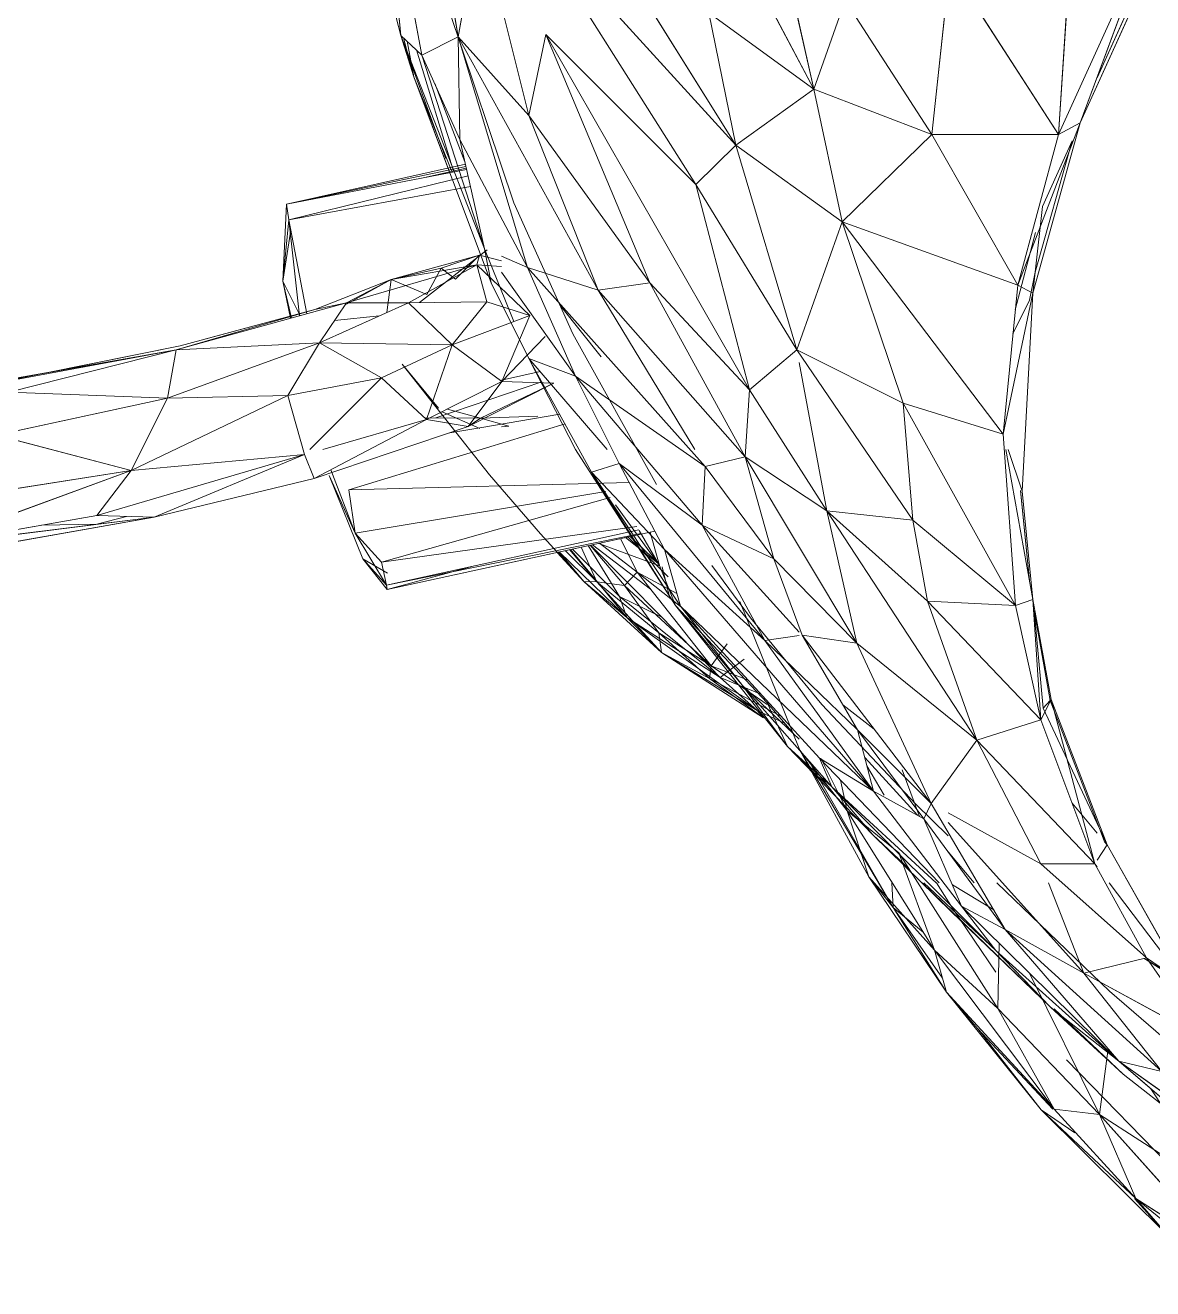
# Model space of a CAD drawing. Header units: inches. Extents: x -1767 to 184, y -1065 to 157.
# Drawn here: x -744.323 to -742.509, y -218.775 to -216.742 of the extents above; entities that cross this region are included whole.
import ezdxf

# ---------------------------------------------------------------- set-up
doc = ezdxf.new("R2010")
doc.units = ezdxf.units.IN
doc.header["$MEASUREMENT"] = 0
for name, color, linetype, lineweight in [('A-DETL-GENF', 92, 'Continuous', 9), ('E-LITE-EQPM', 33, 'Continuous', 9), ('G-IMPT', 8, 'Continuous', 9)]:
    doc.layers.add(name, color=color, linetype=linetype, lineweight=lineweight)

# ---------------------------------------------------------------- blocks, each defined once
blk = doc.blocks.new('flos_pendant16 - flos_pendant - 3D View - _3D__dwg_FLOS_AIM_Pendant_Lamps_dwg-2425-_3D_-5700993-FIRST FLOOR')
at = {"layer": 'G-IMPT'}
for p, q in [((-89.27, -0.9815), (-89.1353, -1.7678)), ((-89.2728, -1.8365), (-89.4212, -1.0392)), ((-89.3525, -1.7623), (-89.4212, -1.0392)), ((-87.7936, -1.9658), (-88.2693, -1.064)), ((-87.7936, -1.9658), (-87.9751, -1.1547)), ((-89.3525, -1.7623), (-89.4899, -1.2262)), ((-88.0878, -2.1775), (-88.6789, -1.2289)), ((-89.1353, -1.7678), (-89.0556, -1.3197)), ((-88.8686, -2.0647), (-89.0556, -1.3197)), ((-89.0556, -1.3197), (-88.8686, -2.0647)), ((-88.0878, -2.1775), (-88.8906, -1.2949)), ((-88.239, -2.3259), (-88.8906, -1.2949)), ((-86.5152, -1.3554), (-86.8699, -2.1362)), ((-86.5152, -1.3554), (-86.8699, -2.1362)), ((-86.5152, -1.3554), (-86.7874, -2.0922)), ((-87.2795, -1.5011), (-87.3482, -2.1362)), ((-86.8699, -2.1362), (-87.2795, -1.5011)), ((-86.5152, -1.4901), (-86.7874, -2.0922)), ((-86.7235, -1.9223), (-86.5292, -1.4911)), ((-86.7235, -1.9223), (-86.5292, -1.4911)), ((-86.8699, -2.1362), (-86.8341, -1.5891)), ((-87.6754, -1.6303), (-87.7936, -1.9658)), ((-87.6754, -1.6303), (-87.3482, -2.1362)), ((-89.1683, -1.6716), (-88.9263, -2.3946)), ((-88.0878, -2.1775), (-88.1895, -1.6771)), ((-87.7936, -1.9658), (-88.1895, -1.6771)), ((-89.3525, -1.7623), (-89.303, -1.919)), ((-89.2728, -1.8365), (-89.3525, -1.7623)), ((-89.0363, -2.5679), (-89.3525, -1.7623)), ((-89.3525, -1.7623), (-89.1827, -2.2277)), ((-89.1827, -2.2277), (-89.3525, -1.7623)), ((-88.8054, -1.7596), (-88.8686, -2.0647)), ((-88.8686, -2.0647), (-88.8054, -1.7596)), ((-88.0356, -3.1012), (-88.8054, -1.7596)), ((-88.8054, -1.7596), (-88.4122, -2.6971)), ((-88.8054, -1.7596), (-88.239, -2.3259)), ((-88.239, -2.3259), (-88.8054, -1.7596)), ((-88.8054, -1.7596), (-88.4122, -2.6971)), ((-88.8054, -1.7596), (-88.0356, -3.1012)), ((-89.3429, -1.7713), (-89.303, -1.919)), ((-89.303, -1.919), (-89.3289, -1.7842)), ((-89.2728, -1.8365), (-89.1353, -1.7678)), ((-88.8741, -2.6393), (-89.1353, -1.7678)), ((-88.6074, -2.7246), (-89.1353, -1.7678)), ((-89.1298, -2.1555), (-89.1353, -1.7678)), ((-89.1353, -1.7678), (-88.8686, -2.0647)), ((-89.2933, -1.8174), (-89.153, -2.2751)), ((-89.153, -2.2751), (-89.2933, -1.8174)), ((-89.2728, -1.8365), (-89.1298, -2.1555)), ((-89.2728, -1.8365), (-89.0363, -2.5679)), ((-89.2728, -1.8365), (-89.0363, -2.5679)), ((-89.303, -1.919), (-89.0116, -2.6971)), ((-89.303, -1.919), (-89.1595, -2.2766)), ((-89.303, -1.919), (-89.1683, -2.2785)), ((-89.2243, -1.9447), (-89.1107, -2.2398)), ((-89.2243, -1.9447), (-89.1107, -2.2398)), ((-88.0878, -2.1775), (-87.7936, -1.9658)), ((-87.6864, -2.4661), (-87.7936, -1.9658)), ((-87.7936, -1.9658), (-87.3482, -2.1362)), ((-87.3482, -2.1362), (-87.7936, -1.9658)), ((-87.7936, -1.9658), (-87.6864, -2.4661)), ((-88.6074, -2.7246), (-88.8686, -2.0647)), ((-88.4122, -2.6971), (-88.8686, -2.0647)), ((-88.8686, -2.0647), (-88.6074, -2.7246)), ((-88.4122, -2.6971), (-88.8686, -2.0647)), ((-86.7874, -2.0922), (-87.0238, -2.7053)), ((-86.7874, -2.0922), (-86.9661, -2.7356)), ((-86.7874, -2.0922), (-86.8699, -2.1362)), ((-87.6864, -2.4661), (-87.3482, -2.1362)), ((-86.8699, -2.1362), (-87.3482, -2.1362)), ((-87.0238, -2.7053), (-87.3482, -2.1362)), ((-86.8699, -2.1362), (-87.0238, -2.7053)), ((-86.8699, -2.1362), (-87.0238, -2.7053)), ((-88.8741, -2.6393), (-89.1298, -2.1555)), ((-89.1298, -2.1555), (-89.0363, -2.5679)), ((-88.0878, -2.1775), (-88.239, -2.3259)), ((-87.8569, -2.95), (-88.0878, -2.1775)), ((-88.0878, -2.1775), (-87.6864, -2.4661)), ((-86.9575, -2.6569), (-86.8183, -2.1606)), ((-86.9575, -2.6569), (-86.8183, -2.1606)), ((-86.8183, -2.1606), (-86.9303, -2.4084)), ((-86.8183, -2.1606), (-86.9303, -2.4084)), ((-87.8569, -2.95), (-88.239, -2.3259)), ((-88.0356, -3.1012), (-88.239, -2.3259)), ((-88.0356, -3.1012), (-88.239, -2.3259)), ((-88.9263, -2.3946), (-88.7036, -2.8895)), ((-86.9575, -2.6569), (-86.9303, -2.4084)), ((-87.8569, -2.95), (-87.6864, -2.4661)), ((-87.6864, -2.4661), (-87.0238, -2.7053)), ((-87.6864, -2.4661), (-87.0788, -3.2689)), ((-87.6864, -2.4661), (-87.4555, -3.1507)), ((-87.6864, -2.4661), (-87.0238, -2.7053)), ((-87.0788, -3.2689), (-87.6864, -2.4661)), ((-87.4555, -3.1507), (-87.6864, -2.4661)), ((-87.033, -2.7992), (-86.9563, -2.5073)), ((-87.033, -2.7992), (-86.9563, -2.5073)), ((-89.0363, -2.5679), (-88.9254, -2.8423)), ((-89.0363, -2.5679), (-89.0116, -2.6971)), ((-89.0116, -2.6971), (-89.0363, -2.5679)), ((-89.0363, -2.5679), (-88.9254, -2.8423)), ((-88.8741, -2.6393), (-88.9727, -2.5959)), ((-88.6926, -3.049), (-88.9727, -2.657)), ((-88.8741, -2.6393), (-88.6074, -2.7246)), ((-88.8741, -2.6393), (-88.2033, -3.3899)), ((-88.8741, -2.6393), (-88.6926, -3.049)), ((-88.6074, -2.7246), (-88.8741, -2.6393)), ((-86.9793, -2.7624), (-86.9575, -2.6569)), ((-86.9793, -2.7624), (-86.9575, -2.6569)), ((-86.9661, -2.7356), (-86.9575, -2.6569)), ((-88.8686, -2.983), (-89.0116, -2.6971)), ((-88.6074, -2.7246), (-88.4122, -2.6971)), ((-88.6074, -2.7246), (-88.4122, -2.6971)), ((-88.0521, -3.3542), (-88.4122, -2.6971)), ((-88.0356, -3.1012), (-88.4122, -2.6971)), ((-87.0238, -2.7053), (-87.0788, -3.2689)), ((-87.0238, -2.7053), (-86.9661, -2.7356)), ((-88.0521, -3.3542), (-88.6074, -2.7246)), ((-88.6074, -2.7246), (-88.2422, -3.3258)), ((-88.6074, -2.7246), (-88.2422, -3.3258)), ((-86.9661, -2.7356), (-87.0788, -3.2689)), ((-86.9793, -2.7624), (-87.0417, -2.8888)), ((-86.9793, -2.7624), (-87.0417, -2.8888)), ((-86.9661, -2.7356), (-87.0073, -3.4834)), ((-88.3875, -3.4586), (-88.7036, -2.8895)), ((-87.8569, -2.95), (-88.0356, -3.1012)), ((-87.8569, -2.95), (-87.4555, -3.1507)), ((-87.8569, -2.95), (-87.4197, -3.5933)), ((-87.4197, -3.5933), (-87.8569, -2.95)), ((-87.4555, -3.1507), (-87.8569, -2.95)), ((-88.8686, -2.983), (-88.6926, -3.3267)), ((-88.6926, -3.049), (-88.8686, -2.983)), ((-88.6322, -3.4119), (-88.8686, -2.983)), ((-88.8686, -2.983), (-88.5734, -3.3258)), ((-88.6926, -3.049), (-88.8686, -2.983)), ((-88.8686, -2.983), (-88.5734, -3.3258)), ((-87.7441, -3.5576), (-87.8481, -2.9972)), ((-87.8481, -2.9973), (-87.7441, -3.5576)), ((-88.2033, -3.3899), (-88.6926, -3.049)), ((-88.6926, -3.049), (-88.2143, -3.6126)), ((-88.6926, -3.049), (-88.5277, -3.3789)), ((-88.0521, -3.3542), (-88.0356, -3.1012)), ((-87.7441, -3.5576), (-88.0356, -3.1012)), ((-87.0788, -3.2689), (-87.4555, -3.1507)), ((-87.0321, -3.915), (-87.4555, -3.1507)), ((-87.4555, -3.1507), (-87.4197, -3.5933)), ((-87.4555, -3.1507), (-87.4197, -3.5933)), ((-87.0788, -3.2689), (-87.0321, -3.915)), ((-87.0788, -3.2689), (-87.0321, -3.915)), ((-88.316, -3.915), (-88.6926, -3.3267)), ((-87.0685, -3.3258), (-86.9661, -3.893)), ((-87.0073, -3.4834), (-87.0599, -3.3258)), ((-87.0073, -3.4834), (-87.0599, -3.3258)), ((-88.6322, -3.4119), (-88.5277, -3.3789)), ((-88.2143, -3.6126), (-88.5277, -3.3789)), ((-87.9778, -4.047), (-88.5277, -3.3789)), ((-88.5277, -3.3789), (-88.3572, -3.7033)), ((-88.0521, -3.3542), (-88.2033, -3.3899)), ((-88.0521, -3.3542), (-87.7441, -3.5576)), ((-88.0521, -3.3542), (-87.6314, -4.058)), ((-88.0521, -3.3542), (-87.9448, -3.7391)), ((-87.6314, -4.058), (-88.0521, -3.3542)), ((-88.6322, -3.4119), (-88.2967, -3.9178)), ((-88.6322, -3.4119), (-88.316, -3.915)), ((-88.6322, -3.4119), (-88.3572, -3.7033)), ((-88.3572, -3.7033), (-88.6322, -3.4119)), ((-88.2033, -3.3899), (-88.2143, -3.6126)), ((-88.2033, -3.3899), (-87.9448, -3.7391)), ((-87.0132, -3.4813), (-86.9794, -3.8196)), ((-87.0132, -3.4813), (-86.9794, -3.8196)), ((-86.9788, -3.8228), (-87.0132, -3.4813)), ((-87.0073, -3.4834), (-86.9661, -3.893)), ((-88.542, -3.535), (-88.3765, -3.7638)), ((-87.7441, -3.5576), (-87.6314, -4.058)), ((-87.7441, -3.5576), (-87.1778, -4.4236)), ((-87.7441, -3.5576), (-87.3647, -3.8985)), ((-87.7441, -3.5576), (-87.4197, -3.5933)), ((-87.7441, -3.5576), (-87.3647, -3.8985)), ((-87.7441, -3.5576), (-87.1778, -4.4236)), ((-87.9448, -3.7391), (-88.2143, -3.6126)), ((-87.8481, -4.0162), (-88.2143, -3.6126)), ((-88.2143, -3.6126), (-87.9778, -4.047)), ((-87.0321, -3.915), (-87.4197, -3.5933)), ((-87.3647, -3.8985), (-87.4197, -3.5933)), ((-87.4197, -3.5933), (-87.3647, -3.8985)), ((-88.4526, -3.6317), (-88.3765, -3.7638)), ((-88.3765, -3.7638), (-88.4106, -3.6383)), ((-88.2967, -3.9178), (-88.3572, -3.7033)), ((-87.9778, -4.047), (-88.3572, -3.7033)), ((-88.3572, -3.7033), (-87.5682, -4.6161)), ((-88.316, -3.915), (-88.3765, -3.7638)), ((-88.1785, -3.7638), (-88.0328, -3.9618)), ((-87.6314, -4.058), (-87.9448, -3.7391)), ((-87.9448, -3.7391), (-87.8376, -4.0277)), ((-87.6314, -4.058), (-87.9448, -3.7391)), ((-86.9358, -4.3467), (-87.3647, -3.8985)), ((-87.1778, -4.4236), (-87.3647, -3.8985)), ((-87.0321, -3.915), (-87.3647, -3.8985)), ((-86.9661, -3.893), (-87.0321, -3.915)), ((-86.8974, -4.2697), (-86.9661, -3.893)), ((-86.9358, -4.3467), (-86.9661, -3.893)), ((-88.316, -3.915), (-87.8926, -4.4484)), ((-88.316, -3.915), (-88.0631, -4.2174)), ((-88.316, -3.915), (-87.9696, -4.2834)), ((-88.316, -3.915), (-87.9696, -4.2834)), ((-88.2967, -3.9178), (-87.5682, -4.6161)), ((-88.2967, -3.9178), (-87.7716, -4.4924)), ((-88.2967, -3.9178), (-88.0631, -4.2174)), ((-86.9358, -4.3467), (-87.0321, -3.915)), ((-87.0321, -3.915), (-86.9358, -4.3467)), ((-86.9622, -3.9342), (-86.9013, -4.274)), ((-86.9622, -3.9342), (-86.9013, -4.274)), ((-86.9622, -3.9342), (-86.9276, -4.3027)), ((-86.9276, -4.3027), (-86.9622, -3.9342)), ((-88.0328, -3.9618), (-87.7634, -4.2889)), ((-87.8481, -4.0292), (-87.9778, -4.047)), ((-87.9778, -4.047), (-87.8481, -4.0292)), ((-87.9778, -4.047), (-87.6287, -4.3851)), ((-87.9778, -4.047), (-87.5682, -4.6161)), ((-87.5682, -4.6161), (-87.9778, -4.047)), ((-87.9778, -4.047), (-87.6287, -4.3851)), ((-87.6314, -4.058), (-87.8376, -4.0277)), ((-87.8376, -4.0277), (-87.6287, -4.3851)), ((-87.8376, -4.0277), (-87.351, -4.6628)), ((-87.6287, -4.3851), (-87.8376, -4.0277)), ((-87.6314, -4.058), (-87.1778, -4.4236)), ((-87.6314, -4.058), (-87.351, -4.6628)), ((-87.1778, -4.4236), (-87.6314, -4.058)), ((-87.8481, -4.4202), (-88.0631, -4.2174)), ((-88.0631, -4.2174), (-87.7249, -4.5996)), ((-88.0631, -4.2174), (-87.8926, -4.4484)), ((-87.8926, -4.4484), (-87.9696, -4.2834)), ((-87.9696, -4.2834), (-87.8704, -4.399)), ((-87.9696, -4.2834), (-87.8704, -4.399)), ((-87.7634, -4.2889), (-87.4087, -4.6656)), ((-87.6839, -4.2906), (-87.5656, -4.3828)), ((-87.5656, -4.3828), (-87.6839, -4.2906)), ((-86.9358, -4.3467), (-86.8974, -4.2697)), ((-86.9013, -4.274), (-86.9276, -4.3027)), ((-86.8974, -4.2697), (-86.9013, -4.274)), ((-86.9013, -4.274), (-86.7149, -4.757)), ((-86.9013, -4.274), (-86.7149, -4.757)), ((-86.6857, -4.8195), (-86.8974, -4.2697)), ((-86.7324, -4.891), (-86.8974, -4.2697)), ((-86.7149, -4.757), (-86.9276, -4.3027)), ((-87.6287, -4.3851), (-87.3785, -4.7206)), ((-87.6287, -4.3851), (-87.5682, -4.6161)), ((-87.6287, -4.3851), (-87.351, -4.6628)), ((-87.6287, -4.3851), (-87.5682, -4.6161)), ((-86.9358, -4.3467), (-87.1778, -4.4236)), ((-86.9358, -4.3467), (-86.7324, -4.891)), ((-86.9358, -4.3467), (-86.7324, -4.891)), ((-87.1778, -4.4236), (-87.351, -4.6628)), ((-87.351, -4.6628), (-87.1778, -4.4236)), ((-86.7324, -4.891), (-87.1778, -4.4236)), ((-87.1778, -4.4236), (-86.9358, -4.891)), ((-87.1778, -4.4236), (-86.7324, -4.891)), ((-86.9358, -4.891), (-87.1778, -4.4236)), ((-87.8926, -4.4484), (-87.5709, -4.781)), ((-87.7249, -4.5996), (-87.8926, -4.4484)), ((-87.8926, -4.4484), (-87.7372, -4.6017)), ((-87.5682, -4.6161), (-87.7716, -4.4924)), ((-87.3201, -4.9624), (-87.7716, -4.4924)), ((-87.7716, -4.4924), (-87.7249, -4.5996)), ((-87.3201, -4.9624), (-87.7716, -4.4924)), ((-87.3311, -4.9624), (-87.7249, -4.5996)), ((-87.7249, -4.5996), (-87.1063, -5.2182)), ((-87.7249, -4.5996), (-87.5709, -4.781)), ((-87.5709, -4.781), (-87.7249, -4.5996)), ((-87.3785, -4.7206), (-87.5682, -4.6161)), ((-87.5682, -4.6161), (-87.2355, -5.0505)), ((-87.2858, -4.7853), (-87.4087, -4.6656)), ((-87.3785, -4.7206), (-87.351, -4.6628)), ((-87.351, -4.6628), (-87.0706, -5.1385)), ((-86.7235, -4.7745), (-86.8179, -4.6623)), ((-86.7235, -4.7745), (-86.8179, -4.6623)), ((-87.3785, -4.7206), (-87.0706, -5.1385)), ((-87.3785, -4.7206), (-87.2355, -5.0505)), ((-87.2355, -5.0505), (-87.3785, -4.7206)), ((-87.2858, -4.6987), (-86.9358, -4.891)), ((-87.2858, -4.6987), (-86.9358, -4.891)), ((-87.2858, -4.7351), (-86.7736, -5.3034)), ((-86.7736, -5.3034), (-87.2858, -4.7351)), ((-86.6857, -4.8195), (-86.7149, -4.757)), ((-86.7149, -4.757), (-86.6958, -4.8074)), ((-87.5709, -4.781), (-87.274, -5.0725)), ((-87.434, -4.9099), (-87.5709, -4.781)), ((-87.434, -4.9099), (-87.5709, -4.781)), ((-86.7235, -4.8775), (-86.6857, -4.8195)), ((-86.3898, -5.3441), (-86.6857, -4.8195)), ((-86.7324, -4.891), (-86.9358, -4.891)), ((-86.5372, -5.2457), (-86.9358, -4.891)), ((-86.7324, -4.891), (-86.5372, -5.2457)), ((-86.7324, -4.891), (-86.7235, -4.9027)), ((-86.7324, -4.891), (-86.5372, -5.2457)), ((-86.7235, -4.9027), (-86.7324, -4.891)), ((-87.3842, -4.9624), (-86.9001, -5.4326)), ((-87.1063, -5.2182), (-87.3781, -4.9624)), ((-87.1063, -5.2182), (-87.3781, -4.9624)), ((-87.1029, -4.9624), (-86.6774, -5.3721)), ((-86.9078, -4.9624), (-86.7736, -5.3034)), ((-86.6784, -4.9624), (-86.3898, -5.3441)), ((-86.3898, -5.3441), (-86.6784, -4.9624)), ((-87.0706, -5.1385), (-87.2355, -5.0505)), ((-87.2355, -5.0505), (-86.6417, -5.6361)), ((-87.2355, -5.0505), (-87.1063, -5.2182)), ((-86.9001, -5.4326), (-87.274, -5.0725)), ((-87.0706, -5.1385), (-86.4795, -5.6746)), ((-87.0706, -5.1385), (-86.6417, -5.6361)), ((-87.0706, -5.1385), (-86.7736, -5.3034)), ((-86.6417, -5.6361), (-87.1063, -5.2182)), ((-87.1063, -5.2182), (-86.9001, -5.4326)), ((-86.5372, -5.2457), (-86.7736, -5.3034)), ((-86.5372, -5.2457), (-86.7736, -5.3034)), ((-86.3898, -5.3441), (-86.5467, -5.248)), ((-86.5372, -5.2457), (-86.331, -5.5454)), ((-86.5372, -5.2457), (-86.3863, -5.35)), ((-86.5372, -5.2457), (-86.331, -5.5454)), ((-86.3863, -5.35), (-86.5264, -5.2614)), ((-86.4795, -5.6746), (-86.7736, -5.3034)), ((-86.331, -5.5454), (-86.7736, -5.3034)), ((-86.6774, -5.3721), (-86.3915, -5.6196)), ((-86.9001, -5.4326), (-86.6252, -5.6856)), ((-86.6417, -5.6361), (-86.9001, -5.4326)), ((-86.9001, -5.4326), (-86.6417, -5.6361)), ((-86.8862, -5.4389), (-86.6252, -5.6856)), ((-86.4795, -5.6746), (-86.6417, -5.6361)), ((-86.6417, -5.6361), (-86.1605, -6.0512)), ((-86.6417, -5.6361), (-85.9158, -6.1529)), ((-86.6252, -5.6856), (-86.1605, -6.0512)), ((-86.6252, -5.6856), (-86.1605, -6.0512))]:
    blk.add_line(p, q, dxfattribs=at)
at = {"layer": 'G-IMPT', "flags": 128}
for points in [[(-86.8974, -4.2697), (-86.9661, -3.893), (-87.0073, -3.4834), (-86.9661, -2.7356), (-86.7874, -2.0922), (-86.5152, -1.4901), (-86.1715, -0.9568), (-85.8884, -0.6131)], [(-88.0878, -2.1775), (-88.6789, -1.2289), (-89.0858, -0.899), (-88.8906, -1.2949)], [(-89.27, -0.9815), (-89.4212, -1.0392), (-89.3525, -1.7623)], [(-89.1353, -1.7678), (-89.27, -0.9815), (-89.0556, -1.3197)], [(-89.4212, -1.0392), (-89.2728, -1.8365), (-89.3525, -1.7623)], [(-87.9751, -1.1547), (-88.2693, -1.064), (-87.7936, -1.9658), (-88.1895, -1.6771), (-88.0878, -2.1775)], [(-87.9751, -1.1547), (-87.7936, -1.9658), (-87.6754, -1.6303)], [(-88.8686, -2.0647), (-89.1353, -1.7678), (-89.0556, -1.3197), (-88.8906, -1.2949), (-88.239, -2.3259), (-87.8569, -2.95), (-87.6864, -2.4661), (-87.3482, -2.1362)], [(-88.8183, -1.6889), (-88.8906, -1.2949), (-88.0878, -2.1775)], [(-87.0238, -2.7053), (-86.7874, -2.0922), (-86.5152, -1.3554)], [(-86.7235, -1.9223), (-86.5292, -1.4911), (-86.5227, -1.4781)], [(-87.2795, -1.5011), (-87.6754, -1.6303), (-87.3482, -2.1362), (-86.8699, -2.1362), (-87.2795, -1.5011), (-87.3482, -2.1362)], [(-86.8341, -1.5891), (-86.8699, -2.1362), (-86.7874, -2.0922)], [(-89.0363, -2.5679), (-89.3525, -1.7623), (-89.303, -1.919), (-89.1595, -2.2766)], [(-89.3289, -1.7842), (-89.303, -1.919), (-89.3429, -1.7713)], [(-89.1353, -1.7678), (-89.2728, -1.8365), (-89.1298, -2.1555)], [(-88.9727, -2.5959), (-88.8741, -2.6393), (-89.1353, -1.7678)], [(-89.1298, -2.1555), (-89.1353, -1.7678), (-88.6074, -2.7246)], [(-87.6864, -2.4661), (-88.0878, -2.1775), (-87.7936, -1.9658)], [(-87.3482, -2.1362), (-87.0238, -2.7053), (-86.9661, -2.7356), (-87.0788, -3.2689)], [(-88.8741, -2.6393), (-89.1298, -2.1555), (-89.0363, -2.5679)], [(-88.0356, -3.1012), (-87.8569, -2.95), (-88.0878, -2.1775), (-88.239, -2.3259)], [(-86.9793, -2.7624), (-86.9575, -2.6569), (-86.8183, -2.1606)], [(-86.9303, -2.4084), (-86.9575, -2.6569), (-86.9661, -2.7356)], [(-88.9727, -2.657), (-88.6926, -3.049), (-88.8741, -2.6393), (-88.2033, -3.3899), (-88.2143, -3.6126), (-87.9448, -3.7391), (-87.8376, -4.0277), (-87.6314, -4.058)], [(-88.0521, -3.3542), (-88.4122, -2.6971), (-88.0356, -3.1012)], [(-87.0238, -2.7053), (-87.0788, -3.2689), (-87.4555, -3.1507)], [(-87.7441, -3.5576), (-88.0356, -3.1012), (-88.0521, -3.3542), (-88.6074, -2.7246)], [(-88.8049, -3.1075), (-88.8686, -2.983), (-88.6322, -3.4119), (-88.316, -3.915)], [(-87.8481, -4.0162), (-88.2143, -3.6126), (-88.5277, -3.3789), (-88.6926, -3.049)], [(-88.2033, -3.3899), (-88.6926, -3.049), (-88.2143, -3.6126)], [(-86.9661, -3.893), (-87.0321, -3.915), (-87.4555, -3.1507)], [(-88.6926, -3.3267), (-88.316, -3.915), (-88.3765, -3.7638), (-88.4106, -3.6383)], [(-87.0685, -3.3258), (-86.9661, -3.893), (-86.9358, -4.3467)], [(-88.5277, -3.3789), (-88.6322, -3.4119), (-88.2967, -3.9178), (-87.5682, -4.6161)], [(-88.3572, -3.7033), (-88.5277, -3.3789), (-87.9778, -4.047)], [(-88.0521, -3.3542), (-88.2033, -3.3899), (-87.9448, -3.7391)], [(-87.9448, -3.7391), (-88.0521, -3.3542), (-87.7441, -3.5576)], [(-88.4526, -3.6317), (-88.3765, -3.7638), (-88.542, -3.535)], [(-87.4197, -3.5933), (-87.7441, -3.5576), (-87.6314, -4.058)], [(-88.2143, -3.6126), (-87.9778, -4.047), (-88.3572, -3.7033)], [(-87.3647, -3.8985), (-87.0321, -3.915), (-87.4197, -3.5933)], [(-88.0631, -4.2174), (-87.8926, -4.4484), (-88.316, -3.915), (-88.0631, -4.2174), (-87.7249, -4.5996), (-87.7716, -4.4924), (-88.2967, -3.9178), (-88.3572, -3.7033)], [(-87.0706, -5.1385), (-87.3785, -4.7206), (-87.5682, -4.6161), (-88.3572, -3.7033)], [(-87.1778, -4.4236), (-87.3647, -3.8985), (-86.9358, -4.3467)], [(-88.2967, -3.9178), (-88.0631, -4.2174), (-87.8481, -4.4202)], [(-86.6958, -4.8074), (-86.7149, -4.757), (-86.9013, -4.274), (-86.9622, -3.9342)], [(-87.8376, -4.0277), (-87.351, -4.6628), (-87.6314, -4.058)], [(-87.7372, -4.6017), (-87.8926, -4.4484), (-87.9696, -4.2834)], [(-86.7324, -4.891), (-86.8974, -4.2697), (-86.9358, -4.3467), (-87.1778, -4.4236)], [(-86.0148, -5.8065), (-86.3863, -5.35), (-86.3898, -5.3441), (-86.6857, -4.8195), (-86.8974, -4.2697), (-86.9013, -4.274), (-86.9276, -4.3027)], [(-86.9276, -4.3027), (-86.7149, -4.757), (-86.6857, -4.8195)], [(-87.6287, -4.3851), (-87.3785, -4.7206), (-87.351, -4.6628), (-87.6287, -4.3851)], [(-87.7249, -4.5996), (-87.8926, -4.4484), (-87.6904, -4.6575)], [(-87.7716, -4.4924), (-87.5682, -4.6161), (-87.2355, -5.0505), (-87.0706, -5.1385)], [(-86.6417, -5.6361), (-87.1063, -5.2182), (-87.7249, -4.5996), (-87.3311, -4.9624)], [(-86.9078, -4.9624), (-86.7736, -5.3034), (-87.0706, -5.1385), (-87.351, -4.6628)], [(-86.7235, -4.8775), (-86.6857, -4.8195), (-86.6958, -4.8074)], [(-86.5372, -5.2457), (-86.9358, -4.891), (-86.7324, -4.891)], [(-87.3842, -4.9624), (-86.9001, -5.4326), (-87.1063, -5.2182), (-87.2355, -5.0505)], [(-86.4795, -5.6746), (-87.0706, -5.1385), (-86.6417, -5.6361), (-87.2355, -5.0505)], [(-86.331, -5.5454), (-86.3863, -5.35), (-86.5372, -5.2457)], [(-86.8862, -5.4389), (-86.6252, -5.6856), (-86.9001, -5.4326), (-87.0688, -5.2701)], [(-86.4795, -5.6746), (-86.7736, -5.3034), (-86.331, -5.5454)], [(-86.6417, -5.6361), (-86.1605, -6.0512), (-86.3229, -5.9161)], [(-85.3935, -6.5131), (-85.3028, -6.5379), (-85.6822, -6.3482), (-85.9158, -6.1529), (-86.6417, -5.6361)], [(-85.8719, -6.043), (-86.4795, -5.6746), (-86.6417, -5.6361)]]:
    blk.add_lwpolyline(points, dxfattribs=at)
blk = doc.blocks.new('flos_pendant16 - flos_pendant - 3D View - _3D__dwg-5700992-FIRST FLOOR')
at = {"xscale": 0.426201584994806, "yscale": 0.426201584994806, "zscale": 0.426201584994806}
blk.add_blockref('flos_pendant16 - flos_pendant - 3D View - _3D__dwg_FLOS_AIM_Pendant_Lamps_dwg-2425-_3D_-5700993-FIRST FLOOR', (0.7054, -0.3763), dxfattribs=at)
blk = doc.blocks.new('flos_pendant16 - flos_pendant16 2-5682999-FIRST FLOOR')
blk.add_blockref('flos_pendant16 - flos_pendant - 3D View - _3D__dwg-5700992-FIRST FLOOR', (0, 0))
blk = doc.blocks.new('flos_pendant16 - flos_pendant - 3D View - _3D__dwg_FLOS_AIM_Pendant_Lamps_dwg-2425-_3D_-V18-FIRST FLOOR')
at = {"layer": 'G-IMPT'}
for p, q in [((-78.8584, 4.6711), (-78.292, 4.113)), ((-78.6137, 4.3659), (-78.1848, 3.783)), ((-78.6137, 4.3659), (-78.292, 4.113)), ((-77.9676, 3.7446), (-78.402, 4.2669)), ((-78.2866, 4.1124), (-78.402, 4.2669)), ((-78.402, 4.2669), (-78.292, 4.113)), ((-78.6027, 4.113), (-78.1848, 3.783)), ((-78.6027, 4.113), (-78.3878, 3.7054)), ((-78.6027, 4.113), (-78.1848, 3.783)), ((-78.3878, 3.7054), (-78.6027, 4.113)), ((-78.0171, 3.7473), (-78.292, 4.113)), ((-77.9676, 3.7446), (-78.292, 4.113)), ((-78.1848, 3.783), (-78.292, 4.113)), ((-78.1848, 3.783), (-78.292, 4.113)), ((-78.4735, 4.0552), (-78.0803, 3.5659)), ((-77.9676, 3.7446), (-78.0858, 3.8435)), ((-78.1848, 3.783), (-78.2411, 3.5389)), ((-78.2411, 3.5389), (-78.1848, 3.783)), ((-78.0171, 3.7473), (-78.1848, 3.783)), ((-77.8411, 3.3487), (-78.1848, 3.783)), ((-77.9716, 3.2249), (-78.1848, 3.783)), ((-78.1848, 3.783), (-77.9716, 3.2249)), ((-78.0171, 3.7473), (-77.6239, 3.1067)), ((-78.0171, 3.7473), (-77.8411, 3.3487)), ((-78.0171, 3.7473), (-77.6542, 3.2689)), ((-77.7587, 3.4174), (-78.0115, 3.7468)), ((-77.7587, 3.4174), (-78.0115, 3.7468)), ((-77.9676, 3.7446), (-77.6542, 3.2689)), ((-77.9676, 3.7446), (-77.7587, 3.4174)), ((-77.7587, 3.4174), (-77.6542, 3.2689)), ((-77.8411, 3.3487), (-77.8695, 3.1029)), ((-77.8411, 3.3487), (-77.8695, 3.1029)), ((-77.6239, 3.1067), (-77.8411, 3.3487)), ((-77.8411, 3.3487), (-77.525, 2.7273)), ((-77.525, 2.7273), (-77.8411, 3.3487)), ((-77.404, 2.807), (-77.6542, 3.2689)), ((-77.4837, 2.9308), (-77.6542, 3.2689)), ((-77.6239, 3.1067), (-77.6542, 3.2689)), ((-77.8466, 3.2112), (-77.7064, 2.9555)), ((-77.4837, 2.9308), (-77.644, 3.2145)), ((-77.3463, 2.5514), (-77.6239, 3.1067)), ((-77.404, 2.807), (-77.6239, 3.1067)), ((-77.6239, 3.1067), (-77.525, 2.7273)), ((-77.5882, 3.0352), (-77.4837, 2.9308)), ((-77.715, 2.8677), (-77.8612, 2.9756)), ((-77.8612, 2.9756), (-77.715, 2.8677)), ((-77.6556, 2.8538), (-77.7064, 2.9555)), ((-77.4884, 2.8379), (-77.4837, 2.9308)), ((-77.229, 2.3683), (-77.4837, 2.9308)), ((-77.4837, 2.9308), (-77.1895, 2.3067)), ((-77.4837, 2.9308), (-77.404, 2.807)), ((-77.7114, 2.7418), (-77.7975, 2.8674)), ((-77.7114, 2.7418), (-77.7975, 2.8674)), ((-77.1895, 2.3067), (-77.404, 2.807)), ((-77.3463, 2.5514), (-77.404, 2.807)), ((-77.3463, 2.5514), (-77.525, 2.7273)), ((-77.5676, 2.4168), (-77.6163, 2.5985)), ((-77.5676, 2.4168), (-77.6163, 2.5985)), ((-77.4312, 2.3572), (-77.6086, 2.5932)), ((-77.6086, 2.5932), (-77.4312, 2.3572)), ((-77.3463, 2.5514), (-77.266, 2.3444)), ((-77.3463, 2.5514), (-77.332, 2.4331)), ((-77.3463, 2.5514), (-77.1895, 2.3067)), ((-77.266, 2.3444), (-77.3463, 2.5514)), ((-77.4909, 2.5058), (-77.4363, 2.3888)), ((-77.0179, 1.726), (-77.1895, 2.3067)), ((-77.1885, 2.303), (-77.1895, 2.3067)), ((-77.1885, 2.3028), (-77.1895, 2.3067)), ((-77.0438, 2.1417), (-77.1424, 2.1997)), ((-77.1424, 2.1997), (-77.0438, 2.1417)), ((-76.8761, 2.0042), (-77.129, 2.1697)), ((-77.129, 2.1697), (-76.8761, 2.0042)), ((-76.7057, 1.8888), (-77.0658, 2.172)), ((-76.8761, 2.0042), (-77.0658, 2.172)), ((-77.0658, 2.172), (-77.0438, 2.1417)), ((-76.7057, 1.8888), (-77.0658, 2.172)), ((-76.8871, 1.9575), (-77.0837, 2.1226)), ((-76.5875, 1.7458), (-77.0438, 2.1417)), ((-76.7057, 1.8888), (-77.0438, 2.1417)), ((-76.9174, 2.0042), (-77.0438, 2.1417)), ((-76.9174, 2.0042), (-77.0639, 2.0814)), ((-76.8871, 1.9575), (-77.021, 2.0244)), ((-76.9174, 2.0042), (-77.0136, 1.9438)), ((-76.5875, 1.7458), (-76.9174, 2.0042)), ((-76.5682, 1.6633), (-76.9174, 2.0042)), ((-76.7194, 1.7568), (-76.9174, 2.0042)), ((-76.8871, 1.9575), (-76.8761, 2.0042)), ((-76.7057, 1.8888), (-76.8761, 2.0042)), ((-76.8761, 2.0042), (-76.7029, 1.8145)), ((-76.9559, 1.8805), (-76.8871, 1.9575)), ((-76.8871, 1.9575), (-76.9559, 1.8805)), ((-76.5902, 1.6248), (-76.8871, 1.9575)), ((-76.6424, 1.5781), (-76.8871, 1.9575)), ((-76.8871, 1.9575), (-76.7029, 1.8145)), ((-76.439, 1.5946), (-76.7057, 1.8888)), ((-76.4885, 1.6001), (-76.7057, 1.8888)), ((-76.5875, 1.7458), (-76.7057, 1.8888)), ((-76.7057, 1.8888), (-76.7029, 1.8145)), ((-76.4885, 1.6001), (-76.7029, 1.8145)), ((-76.5902, 1.6248), (-76.7029, 1.8145)), ((-76.6424, 1.5781), (-76.7932, 1.7236)), ((-76.4776, 1.4602), (-76.7194, 1.7568)), ((-76.5682, 1.6633), (-76.7194, 1.7568)), ((-76.439, 1.5946), (-76.5875, 1.7458)), ((-76.3571, 1.4745), (-76.5875, 1.7458)), ((-76.4002, 1.4694), (-76.5875, 1.7458)), ((-76.5875, 1.7458), (-76.5682, 1.6633)), ((-76.6424, 1.5781), (-76.7846, 1.6735)), ((-76.7388, 1.5682), (-76.7566, 1.6883)), ((-76.7566, 1.6883), (-76.7388, 1.5682)), ((-76.4847, 1.4593), (-76.6869, 1.6471)), ((-76.4847, 1.4593), (-76.6869, 1.6471)), ((-76.5902, 1.6248), (-76.6424, 1.5781)), ((-76.4761, 1.4604), (-76.5902, 1.6248)), ((-76.4885, 1.6001), (-76.5902, 1.6248)), ((-76.4085, 1.4684), (-76.5682, 1.6633)), ((-76.4684, 1.4613), (-76.5682, 1.6633)), ((-76.6206, 1.4431), (-76.7581, 1.6071)), ((-76.6206, 1.4431), (-76.7581, 1.6071)), ((-76.592, 1.4465), (-76.6424, 1.5781)), ((-76.5114, 1.4561), (-76.6424, 1.5781)), ((-76.3973, 1.4697), (-76.4885, 1.6001)), ((-76.3799, 1.4718), (-76.4885, 1.6001)), ((-76.4412, 1.4645), (-76.4885, 1.6001)), ((-76.439, 1.5946), (-76.4885, 1.6001)), ((-76.439, 1.5946), (-76.2933, 1.3994)), ((-76.352, 1.4752), (-76.439, 1.5946)), ((-76.3566, 1.4746), (-76.439, 1.5946)), ((-76.6295, 1.442), (-76.7291, 1.5562)), ((-76.7291, 1.5562), (-76.6295, 1.442)), ((-76.6109, 1.4443), (-76.729, 1.5578)), ((-76.729, 1.5578), (-76.6109, 1.4443)), ((-76.5086, 1.4565), (-76.7286, 1.5622)), ((-76.7286, 1.5622), (-76.5086, 1.4565)), ((-76.7241, 1.4307), (-75.6967, 1.5534)), ((-76.6711, 1.4345), (-75.6967, 1.5369)), ((-76.6647, 1.4205), (-75.6967, 1.5369)), ((-75.6967, 1.5369), (-76.6647, 1.4205)), ((-76.0282, 1.497), (-75.6967, 1.5534)), ((-75.6967, 1.5534), (-76.0282, 1.497)), ((-75.6169, 1.4296), (-75.6967, 1.5534)), ((-75.6967, 1.5369), (-75.6967, 1.5534)), ((-75.5977, 1.3307), (-75.6967, 1.5369)), ((-75.6169, 1.4296), (-75.6967, 1.5369)), ((-75.6857, 1.4489), (-75.6967, 1.5369)), ((-75.6169, 1.4296), (-75.7049, 1.4929)), ((-76.6586, 1.4072), (-75.6857, 1.4489)), ((-75.6857, 1.4489), (-76.5683, 1.2878)), ((-75.5977, 1.3307), (-75.6857, 1.4489)), ((-76.1228, 1.1602), (-76.2933, 1.3994)), ((-75.5207, 1.1052), (-75.6169, 1.4296)), ((-75.5207, 1.1052), (-75.6169, 1.4296)), ((-75.5977, 1.3307), (-76.5544, 1.2642)), ((-75.5977, 1.3307), (-75.5207, 1.1052)), ((-75.5977, 1.3307), (-75.5292, 1.0836)), ((-75.5977, 1.3307), (-75.5895, 1.1657)), ((-75.5977, 1.3307), (-75.5292, 1.0836)), ((-75.5895, 1.1657), (-75.5977, 1.3307)), ((-73.7337, 1.2867), (-74.8471, 1.1987)), ((-76.6455, 1.2385), (-75.5895, 1.1657)), ((-76.6455, 1.2385), (-75.5895, 1.1657)), ((-74.8471, 1.1987), (-75.463, 1.1107)), ((-74.8471, 1.1987), (-75.4355, 1.0172)), ((-73.9811, 1.2234), (-74.8471, 1.1987)), ((-74.8471, 1.1987), (-74.6327, 1.1712)), ((-73.9811, 1.2234), (-74.7784, 1.0145)), ((-74.6299, 1.2042), (-74.7438, 1.1854)), ((-74.6299, 1.2042), (-74.7438, 1.1854)), ((-73.9811, 1.2234), (-74.6327, 1.1712)), ((-74.4218, 1.1881), (-74.6299, 1.2042)), ((-74.6299, 1.2042), (-74.4218, 1.1881)), ((-76.4251, 0.9957), (-75.5895, 1.1657)), ((-76.4251, 0.9957), (-75.5895, 1.1657)), ((-75.8341, 0.7121), (-76.1228, 1.1602)), ((-74.6327, 1.1712), (-75.4355, 1.0172)), ((-74.7784, 1.0145), (-74.6327, 1.1712)), ((-75.463, 1.1107), (-76.0596, 0.9705)), ((-75.463, 1.1107), (-75.9056, 0.9293)), ((-75.463, 1.1107), (-75.4355, 1.0172)), ((-74.0471, 1.0585), (-74.7784, 1.0145)), ((-75.5059, 1.0041), (-75.9056, 0.9293)), ((-74.7784, 1.0145), (-75.4355, 1.0172)), ((-75.4355, 1.0172), (-75.3942, 0.7891)), ((-75.4355, 1.0172), (-74.7784, 1.0145)), ((-75.3943, 0.7891), (-75.4355, 1.0172)), ((-74.7784, 1.0145), (-75.3943, 0.7891)), ((-74.7784, 1.0145), (-75.3942, 0.7891)), ((-74.9406, 0.7561), (-74.7784, 1.0145)), ((-74.7784, 1.0145), (-74.9406, 0.7561)), ((-74.2835, 0.833), (-74.7784, 1.0145)), ((-76.1038, 0.9791), (-76.4085, 0.9573)), ((-76.3977, 0.8385), (-76.0596, 0.9705)), ((-76.3263, 0.9568), (-76.1091, 0.943)), ((-76.1091, 0.943), (-76.3263, 0.9568)), ((-76.2135, 0.9843), (-76.1091, 0.943)), ((-76.2135, 0.9843), (-76.185, 0.9835)), ((-76.0596, 0.9705), (-76.2025, 0.8138)), ((-76.1091, 0.943), (-76.0596, 0.9705)), ((-76.1038, 0.9791), (-75.9889, 0.9871)), ((-76.1036, 0.9815), (-75.9675, 0.9052)), ((-75.9056, 0.9293), (-76.0596, 0.9705)), ((-75.4571, 0.9994), (-75.7517, 0.7561)), ((-75.7517, 0.7561), (-75.4571, 0.9994)), ((-76.1091, 0.943), (-76.3977, 0.8385)), ((-76.353, 0.8291), (-75.9423, 0.9265)), ((-76.353, 0.8291), (-75.9423, 0.9265)), ((-75.9056, 0.9293), (-76.2025, 0.8138)), ((-76.1091, 0.943), (-76.0022, 0.9023)), ((-76.1091, 0.943), (-75.8993, 0.9222)), ((-75.8993, 0.9222), (-76.1091, 0.943)), ((-75.9056, 0.9293), (-76.0293, 0.6571)), ((-75.9056, 0.9293), (-75.7517, 0.7561)), ((-75.9551, 0.8908), (-75.8341, 0.7121)), ((-76.3977, 0.8385), (-76.2025, 0.8138)), ((-76.3813, 0.6598), (-76.2025, 0.8138)), ((-76.3318, 0.5746), (-76.2025, 0.8138)), ((-76.0293, 0.6571), (-76.2025, 0.8138)), ((-74.2835, 0.833), (-74.9406, 0.7561)), ((-76.2018, 0.8079), (-76.35, 0.7891)), ((-76.35, 0.7891), (-76.2018, 0.8079)), ((-75.3942, 0.7891), (-75.7517, 0.7561)), ((-75.5317, 0.6021), (-75.3942, 0.7891)), ((-74.9406, 0.7561), (-75.3943, 0.7891)), ((-74.9406, 0.7561), (-75.3942, 0.7891)), ((-76.45, 0.5499), (-76.5847, 0.7561)), ((-75.7517, 0.7561), (-76.0293, 0.6571)), ((-75.5317, 0.6021), (-75.7517, 0.7561)), ((-74.9406, 0.7561), (-75.5317, 0.6021)), ((-75.5317, 0.6021), (-74.9406, 0.7561)), ((-74.9901, 0.5774), (-74.9406, 0.7561)), ((-74.3468, 0.6763), (-74.9406, 0.7561)), ((-74.3468, 0.6763), (-74.9901, 0.5774)), ((-74.9901, 0.5774), (-74.3468, 0.6763)), ((-76.0293, 0.6571), (-76.3318, 0.5746)), ((-76.0293, 0.6571), (-76.1751, 0.5086)), ((-75.5317, 0.6021), (-76.0293, 0.6571)), ((-75.8809, 0.4839), (-76.0293, 0.6571)), ((-74.1846, 0.6488), (-75.0066, 0.5636)), ((-74.0581, 0.6516), (-74.9901, 0.5774)), ((-74.1846, 0.6488), (-74.9901, 0.5774)), ((-76.1751, 0.5086), (-76.3318, 0.5746)), ((-76.3318, 0.5746), (-76.1503, 0.3657)), ((-75.5317, 0.6021), (-75.8809, 0.4839)), ((-75.8809, 0.4839), (-75.5317, 0.6021)), ((-75.5317, 0.6021), (-75.6472, 0.4619)), ((-74.9901, 0.5774), (-75.6472, 0.4619)), ((-74.9901, 0.5774), (-75.5317, 0.6021)), ((-74.9901, 0.5774), (-75.5317, 0.6021)), ((-74.9901, 0.5774), (-75.5262, 0.4756)), ((-75.5262, 0.4756), (-74.9901, 0.5774)), ((-75.0066, 0.5636), (-74.4893, 0.6172)), ((-75.0066, 0.5636), (-75.5262, 0.4756)), ((-76.1951, 0.313), (-75.9219, 0.4873)), ((-76.1951, 0.313), (-75.9219, 0.4873)), ((-75.8809, 0.4839), (-76.1751, 0.5086)), ((-76.1751, 0.5086), (-76.1503, 0.3657)), ((-75.8809, 0.4839), (-76.1503, 0.3657)), ((-75.8809, 0.4839), (-75.6472, 0.4619)), ((-75.8231, 0.3904), (-75.7951, 0.5129)), ((-75.7664, 0.5226), (-75.5958, 0.5243)), ((-75.7664, 0.5226), (-75.5958, 0.5243)), ((-75.4602, 0.1292), (-75.4939, 0.4888)), ((-75.4682, 0.4933), (-75.4162, 0.3574)), ((-75.4656, 0.4938), (-75.4602, 0.1292)), ((-75.4656, 0.4938), (-75.4602, 0.1292)), ((-75.436, 0.499), (-75.4162, 0.3574)), ((-75.4314, 0.4998), (-75.4162, 0.3574)), ((-75.6472, 0.4619), (-76.1503, 0.3657)), ((-75.9524, 0.4591), (-76.0156, 0.3657)), ((-75.9524, 0.4591), (-75.8231, 0.3904)), ((-75.8231, 0.3904), (-75.5262, 0.4756)), ((-75.8231, 0.3904), (-75.6467, 0.4669)), ((-75.8231, 0.3904), (-75.6472, 0.4619)), ((-75.5262, 0.4756), (-75.6472, 0.4619)), ((-76.0651, 0.4124), (-76.1641, 0.3299)), ((-76.1641, 0.3299), (-76.0651, 0.4124)), ((-75.8231, 0.3904), (-76.1641, 0.3299)), ((-75.8231, 0.3904), (-76.1503, 0.3657)), ((-76.0156, 0.3657), (-76.0651, 0.4124)), ((-76.0156, 0.3657), (-75.8231, 0.3904)), ((-76.2447, 0.3596), (-76.1641, 0.3299)), ((-76.2427, 0.3808), (-76.1503, 0.3657)), ((-76.0156, 0.3657), (-76.1641, 0.3299)), ((-76.1641, 0.3299), (-76.1503, 0.3657)), ((-75.4162, 0.3574), (-75.463, 0.176)), ((-75.4162, 0.3574), (-75.4602, 0.1292)), ((-75.4162, 0.3574), (-75.4575, 0.0687)), ((-75.4602, 0.1292), (-76.1552, 0.0694)), ((-75.4602, 0.1292), (-76.1498, 0.0276)), ((-76.1498, 0.0276), (-75.4602, 0.1292)), ((-75.4575, 0.0687), (-75.4602, 0.1292)), ((-75.4575, 0.0687), (-76.1468, 0.004)), ((-75.4575, 0.0687), (-76.1452, -0.008)), ((-75.4575, 0.0687), (-76.1441, -0.0167)), ((-75.4575, 0.0687), (-76.1441, -0.0167)), ((-76.1461, -0.001), (-75.9919, 0.0185)), ((-76.1461, -0.001), (-75.9919, 0.0185))]:
    blk.add_line(p, q, dxfattribs=at)
at = {"layer": 'G-IMPT', "flags": 128}
for points in [[(-79.4632, 4.9982), (-79.5759, 5.1632), (-78.8584, 4.6711), (-78.292, 4.113), (-78.0171, 3.7473)], [(-77.9676, 3.7446), (-78.402, 4.2669), (-78.9299, 4.7508), (-78.5697, 4.3494), (-78.9332, 4.6547)], [(-78.292, 4.113), (-78.402, 4.2669), (-78.8584, 4.6711), (-78.9464, 4.6518)], [(-78.0171, 3.7473), (-77.6542, 3.2689), (-77.9676, 3.7446), (-78.292, 4.113), (-78.6137, 4.3659), (-78.1848, 3.783)], [(-78.5697, 4.3494), (-78.402, 4.2669), (-78.2866, 4.1124)], [(-78.0858, 3.8435), (-77.9676, 3.7446), (-77.7587, 3.4174)], [(-78.1848, 3.783), (-77.8411, 3.3487), (-78.0171, 3.7473), (-78.1848, 3.783)], [(-77.8411, 3.3487), (-77.6239, 3.1067), (-78.0171, 3.7473)], [(-77.7587, 3.4174), (-77.6542, 3.2689), (-77.4837, 2.9308)], [(-77.229, 2.3683), (-77.4837, 2.9308), (-77.404, 2.807), (-77.6542, 3.2689), (-77.6239, 3.1067)], [(-77.1885, 2.303), (-77.1895, 2.3067), (-77.4837, 2.9308), (-77.644, 3.2145)], [(-77.6239, 3.1067), (-77.3463, 2.5514), (-77.332, 2.4331)], [(-77.525, 2.7273), (-77.6239, 3.1067), (-77.404, 2.807)], [(-77.5882, 3.0352), (-77.4837, 2.9308), (-77.4884, 2.8379)], [(-77.3463, 2.5514), (-77.404, 2.807), (-77.1895, 2.3067)], [(-77.1895, 2.3067), (-77.3463, 2.5514), (-77.525, 2.7273)], [(-77.1885, 2.3028), (-77.1895, 2.3067), (-77.1885, 2.3031)], [(-76.3799, 1.4718), (-76.4885, 1.6001), (-76.5902, 1.6248), (-76.8871, 1.9575), (-76.8761, 2.0042), (-77.0658, 2.172), (-77.0438, 2.1417)], [(-77.0837, 2.1226), (-76.8871, 1.9575), (-77.021, 2.0244)], [(-76.4002, 1.4694), (-76.5875, 1.7458), (-76.439, 1.5946), (-76.7057, 1.8888), (-76.5875, 1.7458), (-76.9174, 2.0042), (-77.0438, 2.1417), (-76.5875, 1.7458)], [(-77.0438, 2.1417), (-76.7057, 1.8888), (-76.8761, 2.0042), (-76.7029, 1.8145), (-76.4885, 1.6001)], [(-77.0136, 1.9438), (-76.9174, 2.0042), (-77.0639, 2.0814)], [(-76.5682, 1.6633), (-76.9174, 2.0042), (-76.7194, 1.7568)], [(-76.7029, 1.8145), (-76.8871, 1.9575), (-76.6424, 1.5781), (-76.7846, 1.6735)], [(-76.5902, 1.6248), (-76.7029, 1.8145), (-76.7057, 1.8888), (-76.4885, 1.6001), (-76.439, 1.5946), (-76.3566, 1.4746)], [(-76.592, 1.4465), (-76.6424, 1.5781), (-76.7932, 1.7236)], [(-76.3571, 1.4745), (-76.5875, 1.7458), (-76.5682, 1.6633), (-76.7194, 1.7568), (-76.4776, 1.4602)], [(-76.4761, 1.4604), (-76.5902, 1.6248), (-76.6424, 1.5781), (-76.5114, 1.4561)], [(-76.4684, 1.4613), (-76.5682, 1.6633), (-76.4085, 1.4684)], [(-76.4412, 1.4645), (-76.4885, 1.6001), (-76.3973, 1.4697)], [(-76.352, 1.4752), (-76.439, 1.5946), (-76.35, 1.4754)], [(-76.6722, 1.4369), (-75.6967, 1.5534), (-75.6169, 1.4296)], [(-76.6711, 1.4345), (-75.6967, 1.5369), (-75.6169, 1.4296), (-75.7049, 1.4929)], [(-75.6857, 1.4489), (-75.6967, 1.5369), (-75.6967, 1.5534)], [(-75.6967, 1.5369), (-75.5977, 1.3307), (-75.6857, 1.4489)], [(-76.6586, 1.4072), (-75.6857, 1.4489), (-76.5683, 1.2878)], [(-76.5544, 1.2642), (-75.5977, 1.3307), (-75.5207, 1.1052)], [(-74.0471, 1.0585), (-73.9811, 1.2234), (-74.8471, 1.1987), (-73.7337, 1.2867)], [(-75.9056, 0.9293), (-75.463, 1.1107), (-75.4355, 1.0172), (-74.8471, 1.1987), (-75.463, 1.1107)], [(-74.8471, 1.1987), (-74.6327, 1.1712), (-75.4355, 1.0172)], [(-74.6327, 1.1712), (-73.9811, 1.2234), (-74.7784, 1.0145), (-74.2835, 0.833)], [(-74.0471, 1.0585), (-74.7784, 1.0145), (-74.6327, 1.1712)], [(-75.463, 1.1107), (-76.0596, 0.9705), (-75.9056, 0.9293)], [(-75.5059, 1.0041), (-75.9056, 0.9293), (-75.7517, 0.7561)], [(-75.9889, 0.9871), (-76.1038, 0.9791), (-76.4085, 0.9573)], [(-76.185, 0.9835), (-76.2135, 0.9843), (-76.1091, 0.943), (-76.0596, 0.9705), (-76.3977, 0.8385)], [(-76.0596, 0.9705), (-76.2025, 0.8138), (-75.9056, 0.9293)], [(-75.9884, 0.8971), (-76.1091, 0.943), (-76.3977, 0.8385)], [(-76.3813, 0.6598), (-76.2025, 0.8138), (-76.0293, 0.6571), (-75.9056, 0.9293)], [(-76.3977, 0.8385), (-76.2025, 0.8138), (-76.3318, 0.5746), (-76.1503, 0.3657), (-76.1751, 0.5086), (-75.8809, 0.4839)], [(-74.2835, 0.833), (-74.9406, 0.7561), (-74.3468, 0.6763)], [(-75.5317, 0.6021), (-75.3943, 0.7891), (-75.7517, 0.7561)], [(-76.0293, 0.6571), (-75.8809, 0.4839), (-75.6472, 0.4619), (-75.5317, 0.6021), (-75.7517, 0.7561)], [(-75.7517, 0.7561), (-76.0293, 0.6571), (-75.5317, 0.6021)], [(-74.9406, 0.7561), (-74.9901, 0.5774), (-74.0581, 0.6516)], [(-74.9901, 0.5774), (-75.6472, 0.4619), (-75.5262, 0.4756), (-75.0969, 0.5483)], [(-75.7951, 0.5129), (-75.8231, 0.3904), (-75.6472, 0.4619), (-76.1503, 0.3657), (-75.8809, 0.4839)], [(-75.4575, 0.0687), (-75.4602, 0.1292), (-75.4939, 0.4888)], [(-75.4682, 0.4933), (-75.4162, 0.3574), (-75.436, 0.499)], [(-75.463, 0.176), (-75.4162, 0.3574), (-75.4314, 0.4998)], [(-76.2427, 0.3808), (-76.1503, 0.3657), (-75.8231, 0.3904), (-75.6467, 0.4669)], [(-76.1503, 0.3657), (-76.1641, 0.3299), (-75.8231, 0.3904), (-75.5262, 0.4756)], [(-76.1641, 0.3299), (-76.0156, 0.3657), (-75.9524, 0.4591), (-75.8231, 0.3904), (-76.0156, 0.3657), (-76.0651, 0.4124)], [(-76.1552, 0.0694), (-75.4602, 0.1292), (-75.4162, 0.3574), (-75.4575, 0.0687)], [(-76.1468, 0.004), (-75.4575, 0.0687), (-76.1452, -0.008)]]:
    blk.add_lwpolyline(points, dxfattribs=at)
blk.add_lwpolyline([(-76.3318, 0.5746), (-76.0293, 0.6571), (-76.1751, 0.5086)], close=True, dxfattribs=at)
blk = doc.blocks.new('flos_pendant16 - flos_pendant - 3D View - _3D__dwg-V19-FIRST FLOOR')
at = {"xscale": 0.426201584994806, "yscale": 0.426201584994806, "zscale": 0.426201584994806}
blk.add_blockref('flos_pendant16 - flos_pendant - 3D View - _3D__dwg_FLOS_AIM_Pendant_Lamps_dwg-2425-_3D_-V18-FIRST FLOOR', (0.7054, -0.3763), dxfattribs=at)
blk = doc.blocks.new('flos_pendant16 - flos_pendant16 2-V20-FIRST FLOOR')
blk.add_blockref('flos_pendant16 - flos_pendant - 3D View - _3D__dwg-V19-FIRST FLOOR', (0, 0))

msp = doc.modelspace()

# ---------------------------------------------------------------- hatches: boundary and pattern name
at = {"layer": 'A-DETL-GENF'}
h = msp.add_hatch(dxfattribs=at)
h.set_pattern_fill('FP1_12', style=0, pattern_type=2)
h.set_pattern_definition([(0, (0, 0), (0, 6), [])])
h.paths.add_polyline_path([(-850.187, -314.9479), (-830.0626, -314.9479), (-830.0626, -299.7935), (-556.7791, -299.7935), (-556.7791, -106.8365), (-967.9152, -51.6245), (-967.9152, -314.9479), (-962.3651, -314.9479), (-962.3651, -308.8001), (-932.3651, -308.8001), (-932.3651, -314.9479), (-853.937, -314.9479)], flags=0)
h.paths.add_polyline_path([(-751.7044, -218.2571), (-751.7044, -218.257), (-751.6517, -218.2502)], flags=0)
h.paths.add_polyline_path([(-801.0716, -213.4245), (-801.0716, -213.4244), (-801.0102, -213.4245)], flags=0)

# ---------------------------------------------------------------- block references
at = {"layer": 'E-LITE-EQPM', "rotation": 185.4644837373745}
msp.add_blockref('flos_pendant16 - flos_pendant16 2-V20-FIRST FLOOR', (-775.181, -220.3702), dxfattribs=at)
at = {"layer": 'E-LITE-EQPM'}
msp.add_blockref('flos_pendant16 - flos_pendant16 2-5682999-FIRST FLOOR', (-706.3416, -215.6305), dxfattribs=at)

doc.saveas('drawing.dxf')
